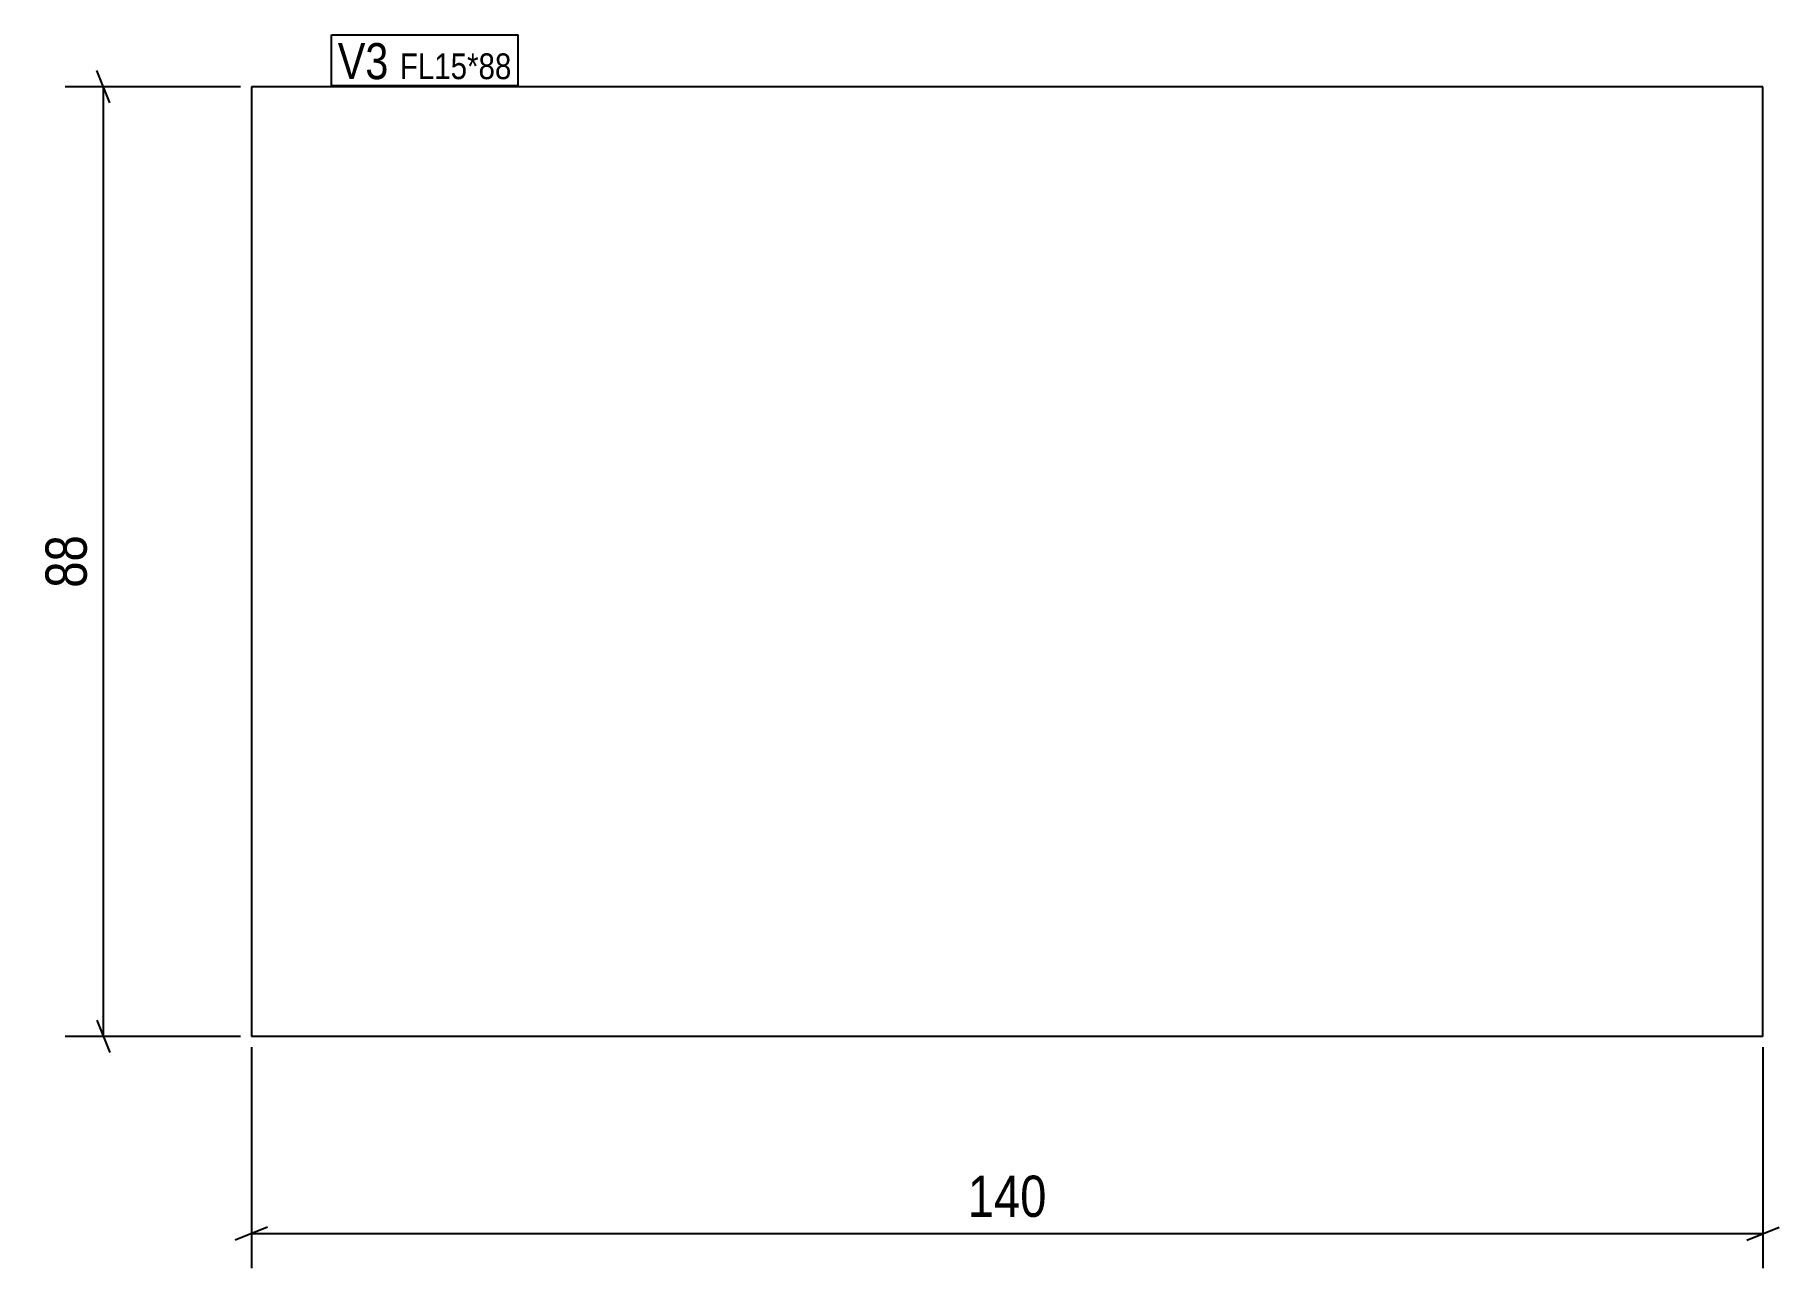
# Model space of a CAD drawing. Header units: millimetres. Extents: x 2 to 164, y 3 to 117.
import ezdxf

# ---------------------------------------------------------------- set-up
doc = ezdxf.new("R2010")
doc.units = ezdxf.units.MM
for name, color, linetype in [('MÅLSÆTNING', 7, 'Continuous'), ('STÅL', 7, 'Continuous'), ('TEKST', 7, 'Continuous')]:
    doc.layers.add(name, color=color, linetype=linetype)
doc.styles.add('Arial Narrow', font='ARIALN.TTF', dxfattribs={"height": 0.2})

msp = doc.modelspace()

# ---------------------------------------------------------------- linework, layer by layer
at = {"layer": 'MÅLSÆTNING', "color": 7, "linetype": 'Continuous'}
for p, q in [((9.15, 110.98), (7.95, 113.98)), ((21.26, 112.48), (5, 112.48)), ((8.55, 24.48), (8.55, 112.48)), ((7.95, 25.98), (9.15, 22.98)), ((21.26, 24.48), (5, 24.48)), ((22.26, 23.48), (22.26, 3)), ((162.26, 23.48), (162.26, 3)), ((23.76, 6.8), (20.76, 5.6)), ((160.76, 5.6), (163.76, 6.8)), ((22.26, 6.2), (162.26, 6.2))]:
    msp.add_line(p, q, dxfattribs=at)
at = {"layer": 'STÅL', "color": 2, "linetype": 'Continuous'}
for p, q in [((162.26, 112.48), (22.26, 112.48)), ((22.26, 112.48), (22.26, 24.48)), ((162.26, 24.48), (162.26, 112.48)), ((162.26, 24.48), (22.26, 24.48))]:
    msp.add_line(p, q, dxfattribs=at)

# ---------------------------------------------------------------- next in the draw order: wipeouts: each hides what was drawn before it
at = {"color": 0}
for points, layer in [([(7.8, 71.72), (2.2, 71.72), (2.2, 65.25), (7.8, 65.25)], 'MÅLSÆTNING'), ([(96.72, 6.95), (96.72, 12.55), (87.8, 12.55), (87.8, 6.95)], 'MÅLSÆTNING'), ([(34.95, 113.18), (34.95, 116.68), (30.26, 116.68), (30.26, 113.18)], 'TEKST'), ([(46.35, 113.18), (46.35, 115.68), (36, 115.68), (36, 113.18)], 'TEKST')]:
    msp.add_wipeout(points, dxfattribs=at).dxf.layer = layer

# ---------------------------------------------------------------- next in the draw order: texts
at = {"layer": 'MÅLSÆTNING', "color": 3, "style": 'Arial Narrow'}
msp.add_text('88', height=3.818, rotation=90.0002, dxfattribs=at).set_placement((7, 66.05))
msp.add_text('140', height=3.818, dxfattribs=at).set_placement((88.6, 7.75))

# ---------------------------------------------------------------- next in the draw order: wipeouts: each hides what was drawn before it
at = {"color": 0}
for points in [[(34.95, 113.18), (34.95, 116.68), (30.26, 116.68), (30.26, 113.18)], [(46.35, 113.18), (46.35, 115.68), (36, 115.68), (36, 113.18)]]:
    msp.add_wipeout(points, dxfattribs=at).dxf.layer = 'TEKST'

# ---------------------------------------------------------------- next in the draw order: linework, layer by layer
at = {"layer": 'TEKST', "color": 7, "linetype": 'Continuous'}
for p, q in [((29.66, 117.28), (46.95, 117.28)), ((29.66, 112.58), (29.66, 117.28)), ((46.95, 112.58), (46.95, 117.28)), ((29.66, 112.58), (46.95, 112.58))]:
    msp.add_line(p, q, dxfattribs=at)

# ---------------------------------------------------------------- next in the draw order: texts
at = {"layer": 'TEKST', "color": 3, "style": 'Arial Narrow'}
for s, height, p in [('V3', 3.34, (30.26, 113.18)), ('FL15*88', 2.386, (36, 113.18))]:
    msp.add_text(s, height=height, dxfattribs=at).set_placement(p)

doc.saveas('drawing.dxf')
